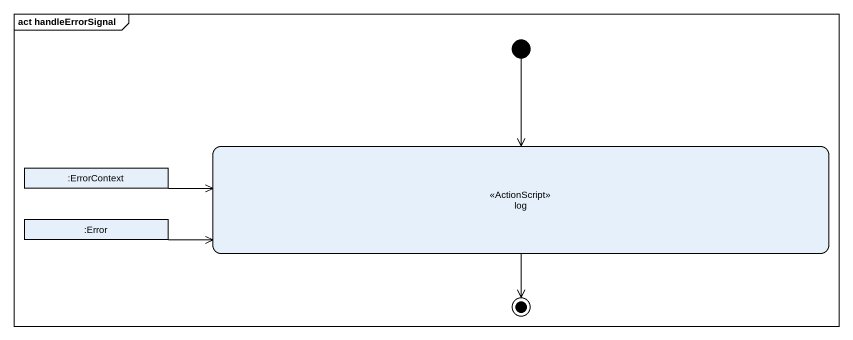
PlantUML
@startuml
mainframe act handleErrorSignal
hide empty description
state ":ErrorContext" as ErrorContext <<object>>
state log <<ActionScript>>
state ":Error" as Error <<object>>
[*] --> log
ErrorContext -right-> log
Error -right-> log
log --> [*]
@enduml
